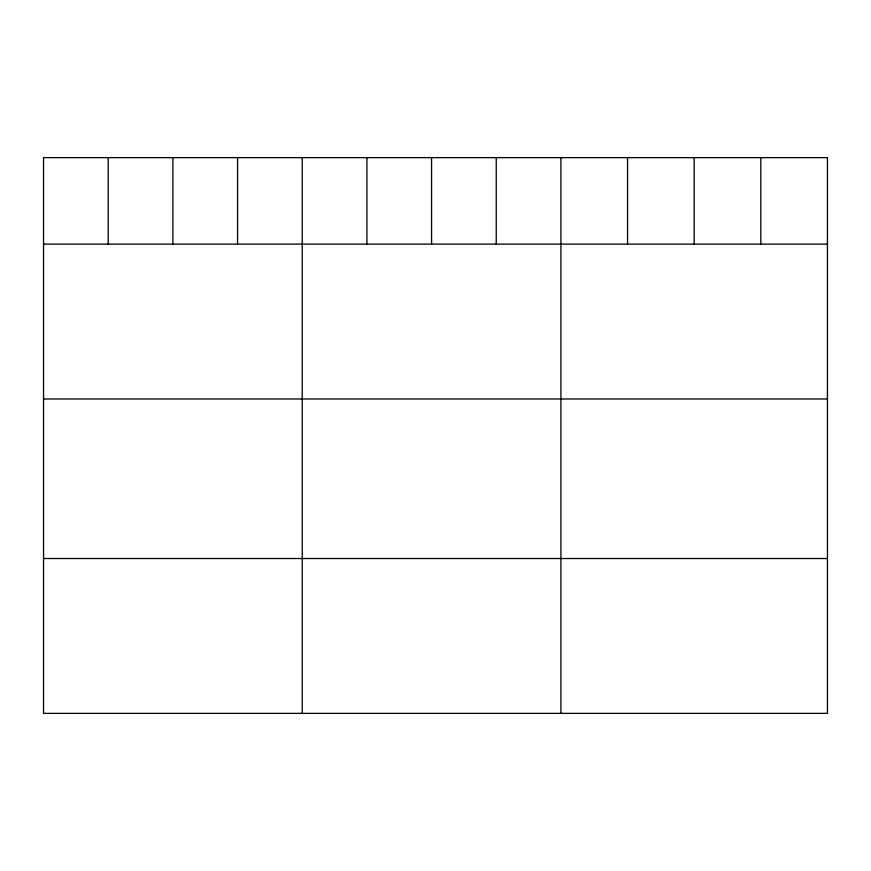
<?xml version="1.0" encoding="UTF-8"?>
<svg xmlns="http://www.w3.org/2000/svg" width="871" height="871" viewBox="0 0 871 871"><rect width="100%" height="100%" fill="white"/><g stroke="black" fill="none" stroke-linecap="round" stroke-linejoin="round"><path stroke-width="1.31" d="M43.55 244.109L827.45 244.109M43.55 398.972L827.45 398.972M43.55 558.518L827.45 558.518M760.818 157.629L760.818 244.109M694.187 157.629L694.187 244.109M627.556 157.629L627.556 244.109M560.924 157.629L560.924 713.371M496.252 157.629L496.252 244.109M431.581 157.629L431.581 244.109M366.909 157.629L366.909 244.109M302.237 157.629L302.237 713.371M237.565 157.629L237.565 244.109M172.894 157.629L172.894 244.109M108.222 157.629L108.222 244.109M827.45 157.629L43.55 157.629L43.55 713.371L827.45 713.371L827.45 157.629"/></g></svg>
